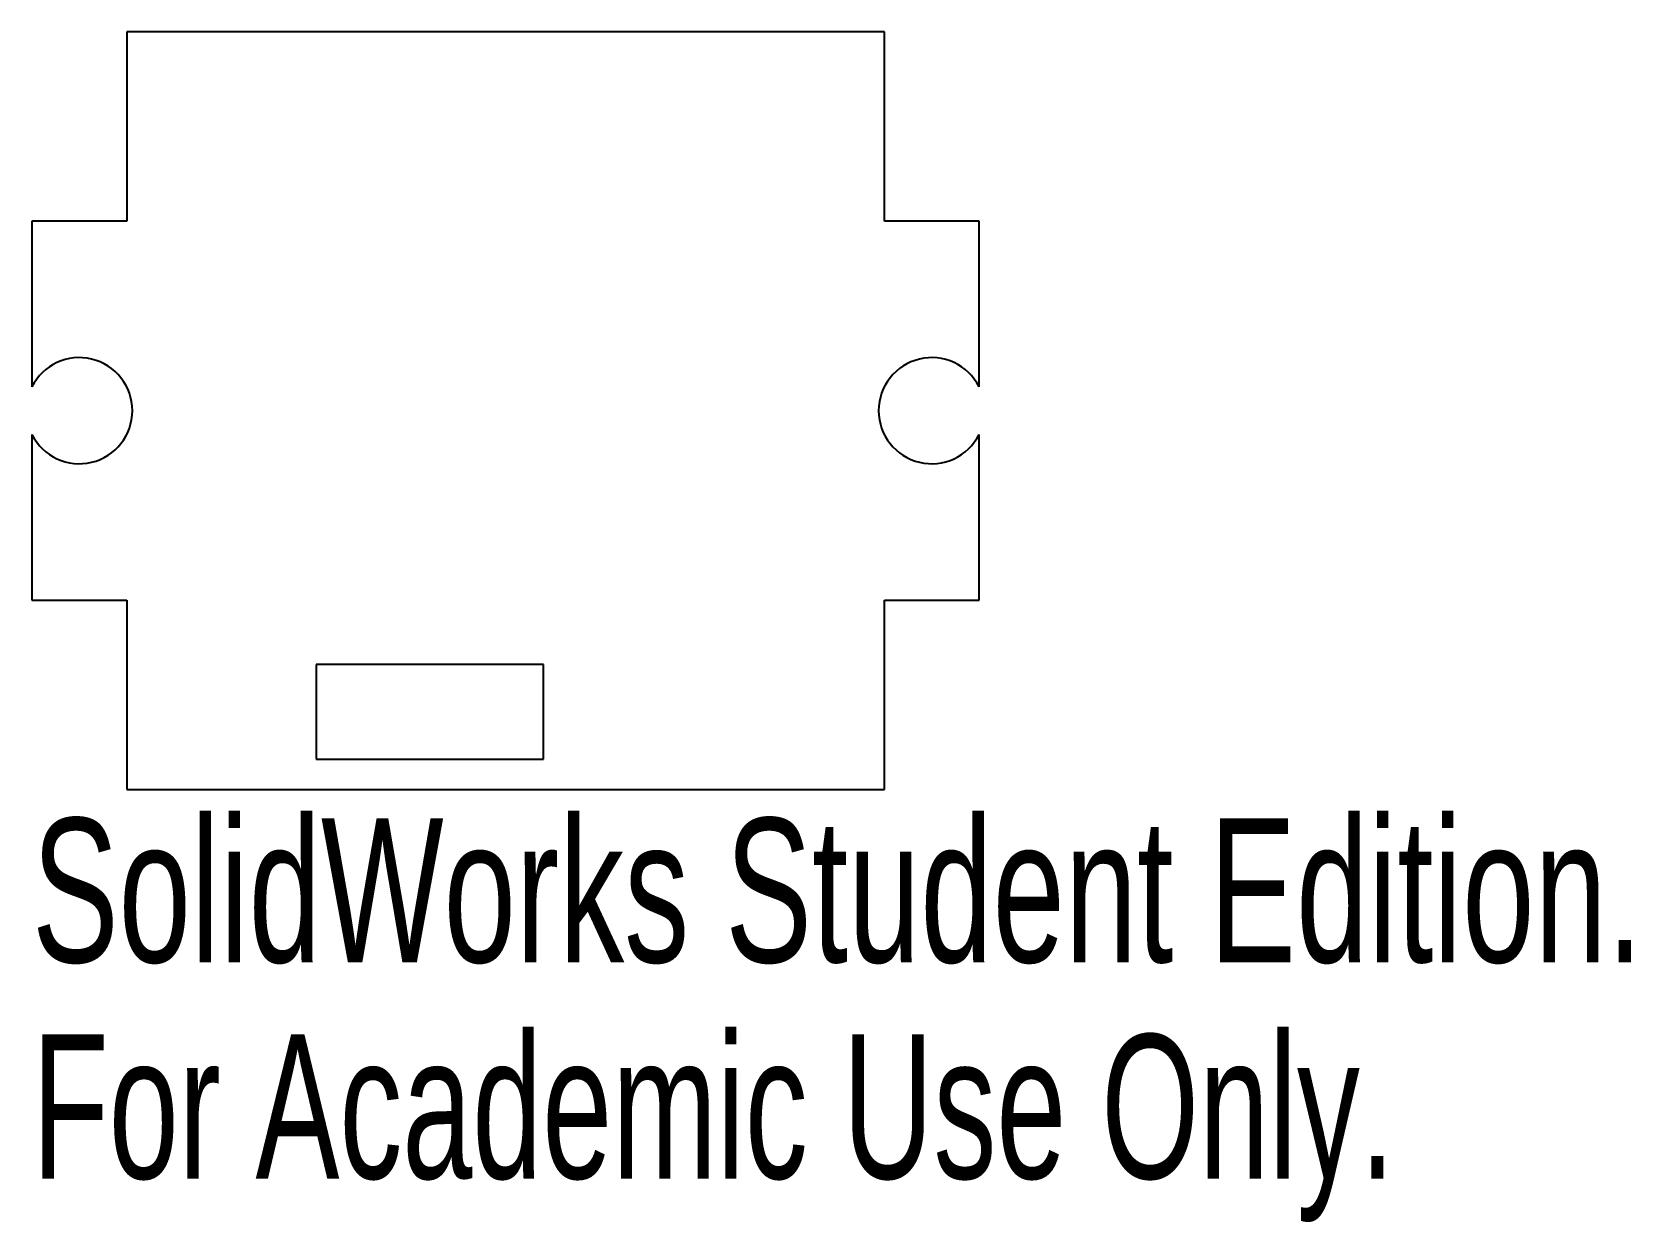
# Model space of a CAD drawing. Extents: x -0.62 to 1.49, y -1.07 to 0.5.
import ezdxf
from ezdxf.enums import TextEntityAlignment as Align

# ---------------------------------------------------------------- set-up
doc = ezdxf.new("R2010")
doc.units = 0
doc.layers.get('0').update_dxf_attribs({"linetype": 'CONTINUOUS'})

msp = doc.modelspace()

# ---------------------------------------------------------------- linework, layer by layer
at = {"color": 7, "linetype": 'CONTINUOUS'}
for p, q in [((-0.5, 0.5), (-0.5, 0.25)), ((0.5, 0.5), (-0.5, 0.5)), ((0.5, 0.25), (0.5, 0.5)), ((-0.625, 0.25), (-0.625, 0.0315)), ((-0.5, 0.25), (-0.625, 0.25)), ((0.625, 0.25), (0.5, 0.25)), ((0.625, 0.0315), (0.625, 0.25)), ((-0.625, -0.0315), (-0.625, -0.25)), ((0.625, -0.25), (0.625, -0.0315)), ((-0.625, -0.25), (-0.5, -0.25)), ((-0.5, -0.25), (-0.5, -0.5)), ((0.5, -0.25), (0.625, -0.25)), ((0.5, -0.5), (0.5, -0.25)), ((-0.25, -0.335), (-0.25, -0.46)), ((0.05, -0.335), (-0.25, -0.335)), ((0.05, -0.46), (0.05, -0.335)), ((-0.25, -0.46), (0.05, -0.46)), ((-0.5, -0.5), (0.5, -0.5))]:
    msp.add_line(p, q, dxfattribs=at)
for centre, start, end in [((-0.5625, 0), 206.7655, 153.2345), ((0.5625, 0), 26.7655, 333.2345)]:
    msp.add_arc(centre, 0.07, start, end, dxfattribs=at)

# ---------------------------------------------------------------- texts
for s, width, p in [('SolidWorks Student Edition.', 0.674074, (-0.625, -0.7854)), ('For Academic Use Only.', 0.652273, (-0.625, -1.0709))]:
    msp.add_text(s, height=0.1903, dxfattribs=dict(at, width=width)).set_placement(p, align=Align.BOTTOM_LEFT)

doc.saveas('drawing.dxf')
